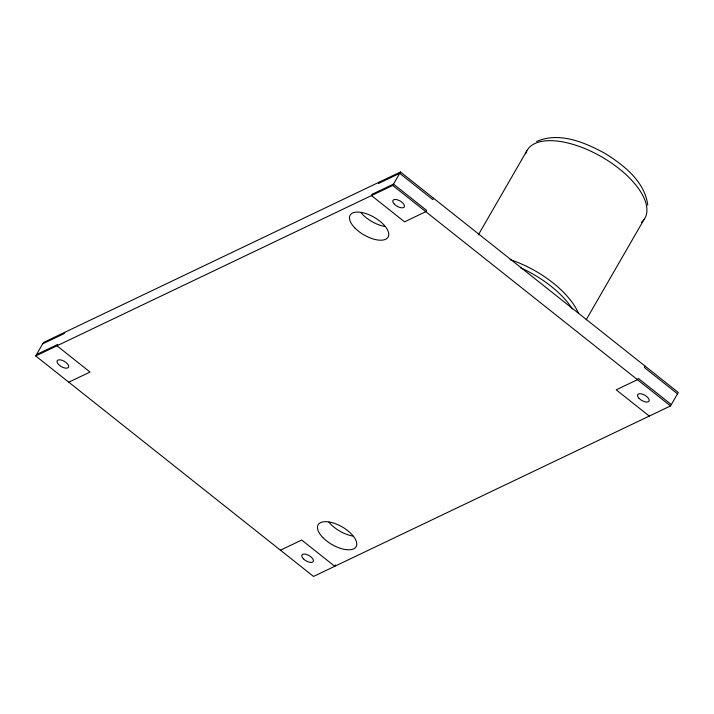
<?xml version="1.0" encoding="UTF-8"?>
<svg xmlns="http://www.w3.org/2000/svg" width="714" height="714" viewBox="0 0 714 714"><rect width="100%" height="100%" fill="white"/><g stroke="black" fill="none" stroke-linecap="round" stroke-linejoin="round"><path stroke-width="1.07" d="M586.194 319.783L643.93 219.662M35.7 355.947L43.465 342.497L400.483 171.994L678.3 392.486L670.535 405.936L313.517 576.439L35.7 355.947L392.718 185.435L400.483 171.994M64.715 332.349L63.939 333.688L42.688 343.845M379.232 182.141L378.456 183.48L399.706 173.332L432.782 199.581L433.559 198.242M478.326 234.906L526.843 150.85M335.544 564.944L334.768 566.291L301.692 540.043L280.441 550.191M645.224 366.237L644.447 367.585L677.524 393.833M536.625 141.479C559.205 131.537 584.793 142.327 604.919 153.358C623.84 165.139 644.813 181.499 647.768 205.159M36.476 354.599L57.727 344.451L56.95 345.79L90.026 372.048L68.776 382.195M671.312 404.588L638.236 378.34L637.459 379.687L616.209 389.835L649.285 416.083M392.718 185.435L670.535 405.936M384.908 226.454A21.92 10.192 30 0 1 360.918 212.585M352.903 536.053A21.92 10.192 30 0 1 328.913 522.175M525.683 153.805A67.955 31.586 30 0 1 603.16 157.723A67.955 31.586 30 0 1 641.431 222.313M520.56 267.795A67.955 31.586 30 0 1 572.405 308.939M510.108 259.637A67.955 31.586 30 0 1 578.527 313.464M372.244 194.244L371.467 195.582L404.543 221.84L425.794 211.683L426.57 210.344L393.494 184.096L372.244 194.244M394.333 204.159A6.578 3.061 30 0 0 404.276 207.006A6.578 3.061 30 0 0 397.279 199.75A6.578 3.061 30 0 0 394.333 204.159M58.566 364.515A6.578 3.061 30 0 0 68.508 367.362A6.578 3.061 30 0 0 61.511 360.106A6.578 3.061 30 0 0 58.566 364.515M639.075 398.403A6.578 3.061 30 0 0 649.017 401.25A6.578 3.061 30 0 0 642.02 393.994A6.578 3.061 30 0 0 639.075 398.403M303.307 558.759A6.578 3.061 30 0 0 313.25 561.606A6.578 3.061 30 0 0 306.252 554.35A6.578 3.061 30 0 0 303.307 558.759M354.804 227.882A21.92 10.192 30 0 0 387.943 237.36A21.92 10.192 30 0 0 364.613 213.174A21.92 10.192 30 0 0 354.804 227.882M322.799 537.481A21.92 10.192 30 0 0 355.938 546.96A21.92 10.192 30 0 0 332.608 522.773A21.92 10.192 30 0 0 322.799 537.481"/></g></svg>
